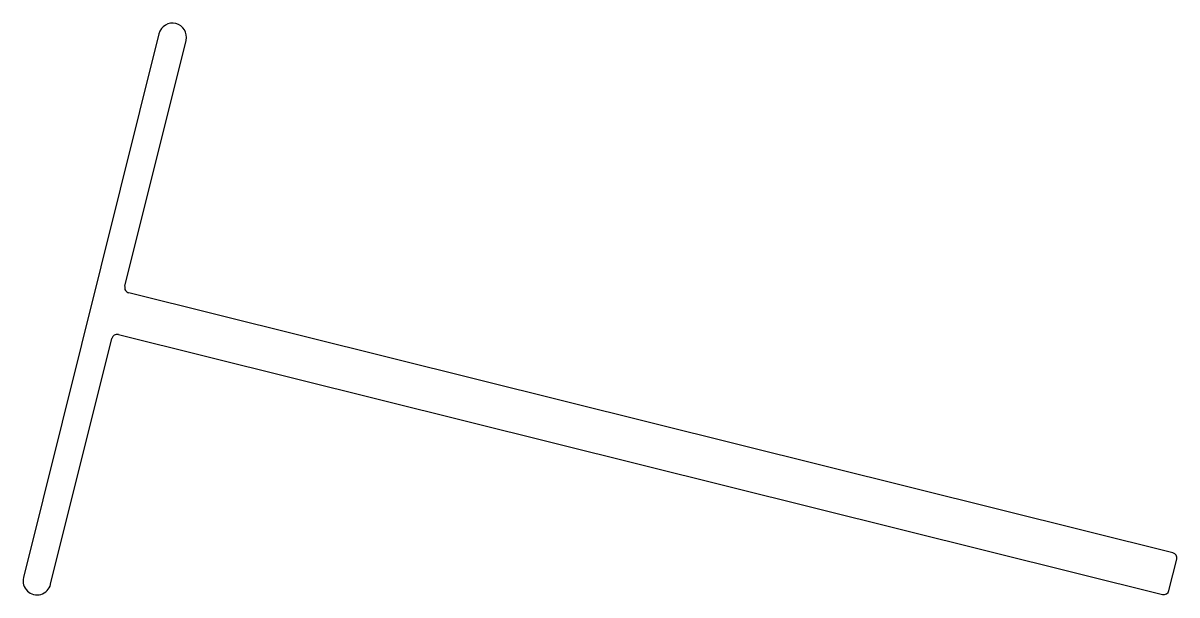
# Model space of a CAD drawing. Extents: x -22.3 to 31.4, y 0.7 to 27.3.
import ezdxf

# ---------------------------------------------------------------- set-up
doc = ezdxf.new("R2010")
doc.units = 0
doc.layers.add('-ACCESSORY', color=93, linetype='CONTINUOUS')

msp = doc.modelspace()

# ---------------------------------------------------------------- linework, layer by layer
at = {"layer": '-ACCESSORY', "color": 7}
for p, q in [((-15.972, 26.829), (-22.28, 1.503)), ((-17.563, 15.065), (-14.711, 26.515)), ((31.226, 2.656), (-17.381, 14.762)), ((-21.019, 1.189), (-18.167, 12.639)), ((-17.864, 12.821), (30.743, 0.715)), ((31.046, 0.897), (31.409, 2.353))]:
    msp.add_line(p, q, dxfattribs=at)
for centre, radius, start, end in [((-15.342, 26.672), 0.65, 346.0143, 166.0143), ((-17.32, 15.004), 0.25, 166.0143, 256.0143), ((-17.924, 12.579), 0.25, 76.0143, 166.0143), ((31.166, 2.413), 0.25, 346.0143, 76.0143), ((-21.65, 1.346), 0.65, 166.0143, 346.0143), ((30.804, 0.958), 0.25, 256.0143, 346.0143)]:
    msp.add_arc(centre, radius, start, end, dxfattribs=at)

doc.saveas('drawing.dxf')
